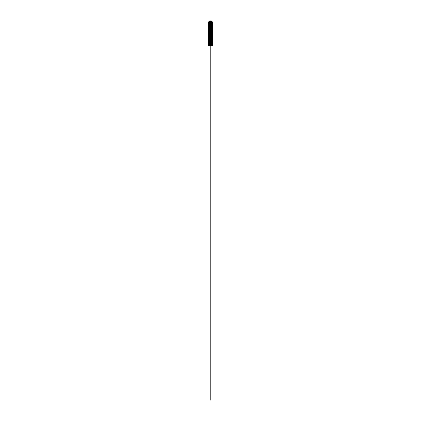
<?xml version="1.0" encoding="UTF-8"?>
<svg xmlns="http://www.w3.org/2000/svg" width="421" height="421" viewBox="0 0 421 421"><rect width="100%" height="100%" fill="white"/><g stroke="black" fill="none" stroke-linecap="round" stroke-linejoin="round"><path stroke-width="0.63" d="M208.374 45.173L212.626 45.173L212.626 23.176M212.558 22.629L212.558 45.173M212.342 22.113L212.342 45.173M212.005 21.671L212.005 45.173M211.563 21.334L211.563 45.173M211.053 21.124L211.053 45.173M210.5 21.05L210.5 399.95M209.947 21.124L209.947 45.173M209.437 21.334L209.437 45.173M208.995 21.671L208.995 45.173M208.658 22.113L208.658 45.173M208.442 22.629L208.442 45.173"/></g></svg>
